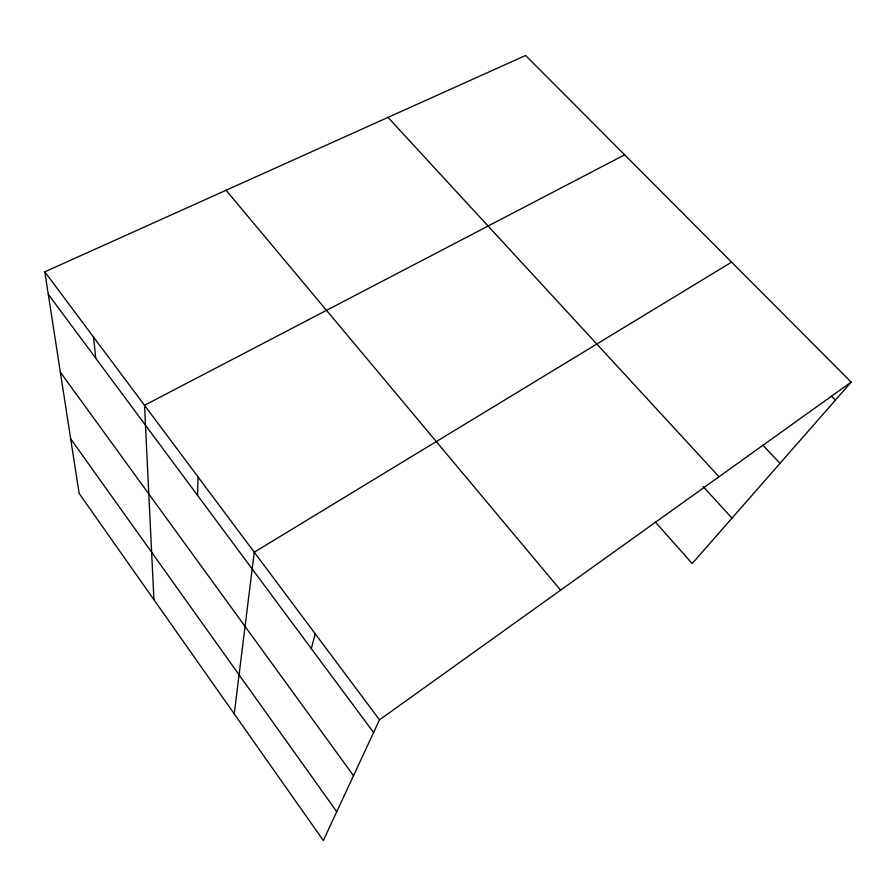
<?xml version="1.0" encoding="UTF-8"?>
<svg xmlns="http://www.w3.org/2000/svg" width="896" height="896" viewBox="0 0 896 896"><rect width="100%" height="100%" fill="white"/><g stroke="black" fill="none" stroke-linecap="round" stroke-linejoin="round"><path stroke-width="1.34" d="M197.557 495.387L198.038 476.941M234.226 713.854L254.262 552.194L731.606 262.136M311.315 648.637L315.213 633.786M851.2 382.11L379.501 719.835L323.333 840.526L79.128 493.394L44.8 271.824L525.616 55.474L851.2 382.11L692.194 563.562L655.323 521.965M624.635 154.818L144.514 405.294L153.933 599.726M831.488 396.211L835.374 400.165M762.866 445.2L780.013 463.333M388.013 117.387L719.029 476.739M703.181 486.595L731.987 518.146M226.061 190.266L560.594 590.173M44.8 271.824L379.501 719.835M48.283 294.291L373.598 732.525M60.346 372.176L353.506 775.69M70.672 438.816L336.75 811.686M93.498 336.997L95.771 358.277"/></g></svg>
